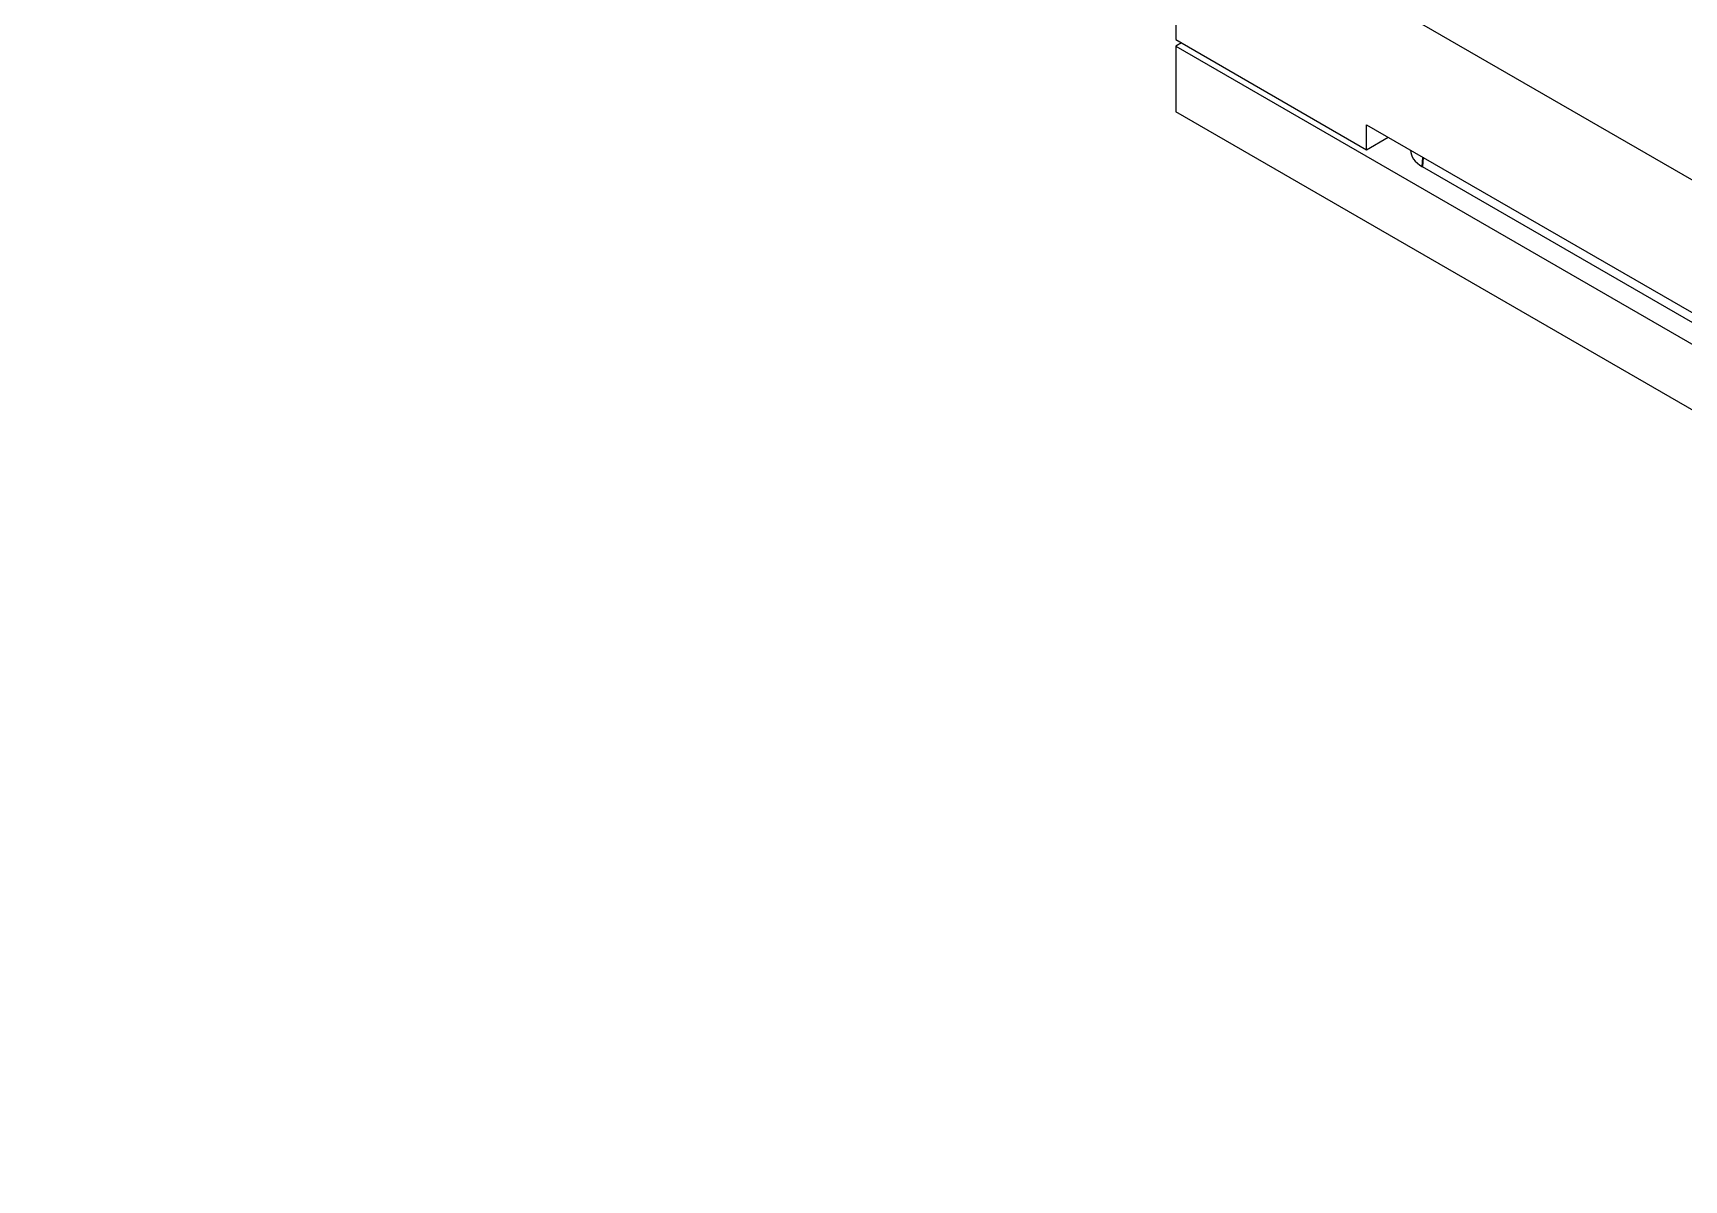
# Model space of a CAD drawing. Header units: millimetres. Extents: x 68 to 2000, y 100 to 2870.
# Drawn here: x 1290.3 to 1392.8, y 768.1 to 839.4 of the extents above; entities that cross this region are included whole.
import ezdxf

# ---------------------------------------------------------------- set-up
doc = ezdxf.new("R2010")
doc.units = ezdxf.units.MM
doc.header["$LTSCALE"] = 10
doc.layers.add('_Sichtbarkanten', color=7, linetype='Continuous', lineweight=25)
doc.layers.add('Sichtbar schmal (ISO)', color=7, linetype='Continuous', lineweight=35)

msp = doc.modelspace()

# ---------------------------------------------------------------- linework, layer by layer
at = {"layer": '_Sichtbarkanten'}
for p, q in [((1200.55, 941.52), (1483.39, 778.22)), ((1361.24, 840.5), (1361.24, 838.95)), ((1361.59, 838.75), (1361.23, 838.54)), ((1361.24, 838.95), (1373.08, 832.11)), ((1361.23, 838.54), (1361.23, 834.46)), ((1361.23, 838.54), (1476.15, 772.2)), ((1476.15, 768.12), (1361.23, 834.46)), ((1373.08, 832.11), (1373.08, 833.66)), ((1373.08, 833.66), (1395.71, 820.6)), ((1373.08, 832.11), (1374.43, 832.89)), ((1393.88, 821.05), (1376.55, 831.05))]:
    msp.add_line(p, q, dxfattribs=at)
msp.add_ellipse((1378.32, 832.07), major_axis=(-2.5, 0), ratio=0.576647, start_param=6.275518, end_param=7.067974, dxfattribs=at)
at = {"layer": 'Sichtbar schmal (ISO)'}
msp.add_line((1376.55, 831.05), (1376.59, 831.64), dxfattribs=at)

doc.saveas('drawing.dxf')
